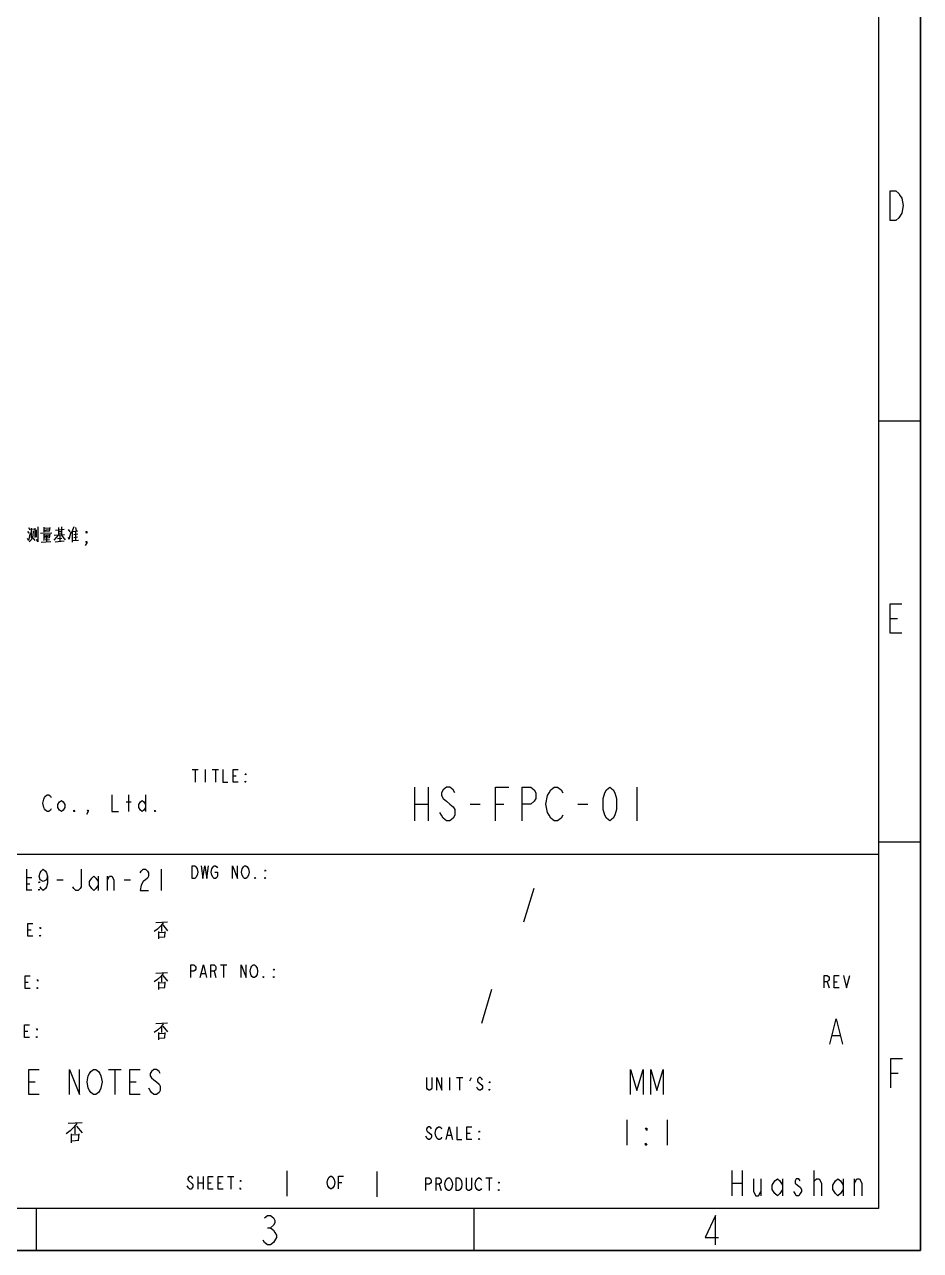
# Model space of a CAD drawing. Header units: millimetres. Extents: x 0 to 210, y 0 to 297.
# Drawn here: x 103.6 to 210, y 0 to 145.5 of the extents above; entities that cross this region are included whole.
import ezdxf

# ---------------------------------------------------------------- set-up
doc = ezdxf.new("R2010")
doc.units = ezdxf.units.MM
doc.header["$LTSCALE"] = 19.36
doc.layers.get('0').update_dxf_attribs({"linetype": 'CONTINUOUS'})

msp = doc.modelspace()

# ---------------------------------------------------------------- linework, layer by layer
at = {"color": 2}
for p, q in [((210, 297), (210, 0)), ((205, 98.5), (210, 98.5)), ((105.851, 85.873), (105.851, 85.261)), ((107.984, 85.906), (107.984, 84.97)), ((109.432, 85.906), (109.127, 85.099)), ((103.908, 85.357), (104.099, 85.132)), ((104.061, 85.841), (104.213, 85.551)), ((104.403, 84.615), (104.403, 85.744)), ((104.403, 85.615), (104.784, 85.648)), ((104.594, 85.422), (104.556, 84.777)), ((104.822, 84.261), (104.594, 84.583)), ((104.784, 85.744), (104.784, 84.648)), ((104.975, 84.68), (104.975, 85.551)), ((105.47, 85.132), (106.803, 85.196)), ((105.851, 85.744), (106.537, 85.777)), ((105.851, 85.519), (106.422, 85.583)), ((106.537, 85.39), (105.851, 85.357)), ((105.851, 85.035), (105.851, 84.486)), ((105.851, 84.938), (106.537, 84.97)), ((106.537, 84.583), (105.851, 84.551)), ((105.927, 84.744), (106.422, 84.777)), ((106.194, 84.97), (106.194, 84.132)), ((106.575, 85.809), (106.499, 85.39)), ((106.575, 85.035), (106.499, 84.583)), ((107.603, 84.938), (107.07, 84.325)), ((107.108, 84.906), (108.327, 85.002)), ((107.261, 85.519), (108.289, 85.615)), ((107.489, 84.519), (108.022, 84.551)), ((107.603, 85.841), (107.603, 84.938)), ((107.603, 85.357), (107.908, 85.39)), ((107.603, 85.164), (107.908, 85.196)), ((107.756, 84.873), (107.756, 84.196)), ((108.975, 85.325), (108.784, 85.583)), ((109.242, 85.39), (109.242, 84.099)), ((109.28, 85.357), (109.889, 85.422)), ((109.432, 85.002), (109.889, 85.067)), ((109.432, 84.648), (109.851, 84.712)), ((109.622, 85.809), (109.699, 85.486)), ((109.622, 85.357), (109.622, 84.293)), ((105.546, 84.099), (106.689, 84.164)), ((105.775, 84.357), (106.537, 84.39)), ((107.222, 84.132), (108.289, 84.228)), ((109.242, 84.261), (109.965, 84.325)), ((206.379, 75.028), (207.254, 75.028)), ((123.466, 57.081), (124.216, 57.081)), ((123.841, 57.081), (123.841, 55.581)), ((125.041, 57.081), (125.041, 55.581)), ((125.866, 57.081), (126.616, 57.081)), ((126.241, 57.081), (126.241, 55.581)), ((128.341, 56.331), (128.716, 56.331)), ((115.946, 52.092), (115.946, 54.092)), ((117.946, 54.092), (117.946, 52.092)), ((149.9, 55), (149.9, 51)), ((151.5, 55), (151.5, 51)), ((176.3, 55), (176.3, 51)), ((115.646, 53.258), (116.246, 53.258)), ((149.9, 53), (151.5, 53)), ((156.5, 53), (157.7, 53)), ((159.5, 53), (160.5, 53)), ((169.3, 53), (170.5, 53)), ((205, 48.5), (210, 48.5)), ((103.8, 45.25), (103.8, 42.75)), ((119.8, 45.25), (119.8, 42.75)), ((107.425, 44), (108.175, 44)), ((112.3, 44.417), (112.3, 42.75)), ((113.425, 42.75), (113.425, 44.417)), ((115.425, 44), (116.175, 44)), ((103.844, 43.529), (104.219, 43.529)), ((162.9, 39), (164.1, 43)), ((103.969, 38.071), (104.344, 38.071)), ((119.181, 38.927), (120.562, 39.008)), ((119.514, 36.992), (119.514, 37.879)), ((119.848, 38.605), (119.848, 37.879)), ((119.99, 38.645), (120.562, 37.96)), ((120.229, 37.879), (120.181, 37.234)), ((119.514, 37.758), (120.229, 37.798)), ((119.514, 37.194), (120.229, 37.234)), ((126.838, 33.892), (127.588, 33.892)), ((127.213, 33.892), (127.213, 32.392)), ((119.181, 32.927), (120.562, 33.008)), ((119.848, 32.605), (119.848, 31.879)), ((119.99, 32.645), (120.562, 31.96)), ((124.588, 32.892), (125.038, 32.892)), ((126.088, 33.142), (126.313, 32.392)), ((103.634, 31.862), (104.009, 31.862)), ((119.514, 30.992), (119.514, 31.879)), ((119.514, 31.758), (120.229, 31.798)), ((119.514, 31.194), (120.229, 31.234)), ((120.229, 31.879), (120.181, 31.234)), ((157.9, 27), (159.1, 31)), ((198.918, 31.908), (199.141, 31.166)), ((199.734, 31.908), (200.105, 31.908)), ((119.181, 26.927), (120.562, 27.008)), ((119.848, 26.605), (119.848, 25.879)), ((119.99, 26.645), (120.562, 25.96)), ((103.574, 26.042), (103.949, 26.042)), ((119.514, 24.992), (119.514, 25.879)), ((119.514, 25.758), (120.229, 25.798)), ((119.514, 25.194), (120.229, 25.234)), ((120.229, 25.879), (120.181, 25.234)), ((199.55, 25.5), (200.45, 25.5)), ((113.55, 21.5), (115.05, 21.5)), ((114.3, 21.5), (114.3, 18.5)), ((154.059, 20.515), (154.059, 19.015)), ((154.884, 20.515), (155.634, 20.515)), ((155.259, 20.515), (155.259, 19.015)), ((156.459, 20.14), (156.684, 20.515)), ((206.461, 21.049), (207.336, 21.049)), ((104.1, 20), (104.85, 20)), ((116.1, 20), (116.85, 20)), ((108.757, 15.113), (110.414, 15.21)), ((109.557, 14.726), (109.557, 13.855)), ((109.729, 14.774), (110.414, 13.952)), ((175.1, 15.5), (175.1, 12.5)), ((179.9, 15.5), (179.9, 12.5)), ((109.157, 12.79), (109.157, 13.855)), ((109.157, 13.71), (110.014, 13.758)), ((110.014, 13.855), (109.957, 13.081)), ((151.394, 13.308), (151.244, 13.558)), ((153.794, 13.683), (154.244, 13.683)), ((156.119, 13.933), (156.494, 13.933)), ((109.157, 13.032), (110.014, 13.081)), ((124.174, 8.798), (124.174, 7.298)), ((124.774, 8.798), (124.774, 7.298)), ((127.699, 8.798), (128.449, 8.798)), ((128.074, 8.798), (128.074, 7.298)), ((187.6, 9.5), (187.6, 6.5)), ((188.8, 9.5), (188.8, 6.5)), ((197.35, 6.5), (197.35, 9.5)), ((123.049, 7.423), (122.899, 7.673)), ((124.174, 8.048), (124.774, 8.048)), ((125.374, 8.048), (125.749, 8.048)), ((126.574, 8.048), (126.949, 8.048)), ((140.876, 8.06), (141.251, 8.06)), ((152.836, 7.863), (153.061, 7.113)), ((158.386, 8.613), (159.136, 8.613)), ((158.761, 8.613), (158.761, 7.113)), ((187.6, 8), (188.8, 8)), ((191.05, 8.5), (191.05, 6.5)), ((193.6, 8.5), (193.6, 6.5)), ((200.8, 8.5), (200.8, 6.5)), ((202.15, 6.5), (202.15, 8.5)), ((105, 0), (105, 5)), ((157, 0), (157, 5)), ((132.44, 2.698), (132.79, 2.698)), ((210, 0), (0, 0))]:
    msp.add_line(p, q, dxfattribs=at)
at = {"color": 7}
for p, q in [((210, 0), (210, 297)), ((205, 292), (205, 5)), ((205, 47), (25, 47)), ((134.729, 9.46), (134.729, 6.46)), ((145.44, 9.376), (145.44, 6.376)), ((205, 5), (25, 5)), ((0, 0), (210, 0))]:
    msp.add_line(p, q, dxfattribs=at)
at = {"color": 2}
for points in [[(206.379, 125.778), (207.079, 125.778), (207.429, 125.486), (207.604, 125.195), (207.779, 124.903), (207.954, 124.028), (207.779, 123.153), (207.429, 122.57)], [(207.429, 122.57), (207.079, 122.278), (206.379, 122.278), (206.379, 125.778)], [(105.165, 85.906), (105.165, 84.132), (104.975, 84.39)], [(104.251, 85.196), (104.061, 84.293), (103.908, 84.519)], [(104.137, 84.132), (104.442, 84.422), (104.556, 84.777)], [(107.908, 84.97), (108.327, 84.422), (108.442, 84.422)], [(108.708, 84.648), (108.861, 84.454), (109.127, 85.325)], [(110.956, 85.336), (110.956, 85.169), (110.856, 85.336), (110.956, 85.336)], [(110.956, 84.002), (110.856, 84.169), (110.956, 84.169), (110.956, 84.002), (110.756, 83.669)], [(207.779, 73.278), (206.379, 73.278), (206.379, 76.778), (207.779, 76.778)], [(127.141, 57.081), (127.141, 55.581), (127.741, 55.581)], [(128.941, 55.581), (128.341, 55.581), (128.341, 57.081), (128.941, 57.081)], [(129.841, 56.581), (129.841, 56.456), (129.766, 56.581), (129.841, 56.581)], [(129.841, 55.581), (129.766, 55.581), (129.766, 55.706), (129.841, 55.581)], [(106.746, 52.425), (106.646, 52.258), (106.446, 52.092), (106.246, 52.092), (106.046, 52.258), (105.946, 52.425), (105.846, 52.592), (105.746, 53.092), (105.846, 53.592), (105.946, 53.758), (106.046, 53.925), (106.246, 54.092), (106.446, 54.092), (106.646, 53.925), (106.746, 53.758)], [(113.946, 54.092), (113.946, 52.092), (114.746, 52.092)], [(154.7, 54.333), (154.5, 54.667), (154.1, 55), (153.7, 55), (153.3, 54.667), (153.1, 54.333), (153.1, 54), (153.3, 53.667), (153.7, 53.333), (154.1, 53), (154.5, 52.667), (154.7, 52.333), (154.7, 51.667), (154.5, 51.333), (154.1, 51), (153.7, 51), (153.3, 51.333), (153.1, 51.667), (152.9, 52)], [(159.5, 51), (159.5, 55), (161.1, 55)], [(162.7, 51), (162.7, 55), (163.7, 55), (164.1, 54.667), (164.3, 54.333), (164.3, 53.667), (164.1, 53.333), (163.7, 53), (162.7, 53)], [(167.5, 51.667), (167.3, 51.333), (166.9, 51), (166.5, 51), (166.1, 51.333), (165.9, 51.667), (165.7, 52), (165.5, 53), (165.7, 54), (165.9, 54.333), (166.1, 54.667), (166.5, 55), (166.9, 55), (167.3, 54.667), (167.5, 54.333)], [(173.1, 51), (172.7, 51.333), (172.5, 51.667), (172.3, 52.333), (172.3, 53.667), (172.5, 54.333), (172.7, 54.667), (173.1, 55), (173.5, 54.667), (173.7, 54.333), (173.9, 53.667), (173.9, 52.333), (173.7, 51.667), (173.5, 51.333), (173.1, 51)], [(108.346, 52.592), (108.146, 52.258), (107.946, 52.092), (107.746, 52.258), (107.546, 52.592), (107.546, 52.925), (107.746, 53.258), (107.946, 53.425), (108.146, 53.258), (108.346, 52.925), (108.346, 52.592)], [(117.946, 52.592), (117.746, 52.258), (117.546, 52.092), (117.346, 52.258), (117.146, 52.592), (117.146, 52.925), (117.346, 53.258), (117.546, 53.425), (117.746, 53.258), (117.946, 52.925)], [(109.546, 52.092), (109.446, 52.092), (109.446, 52.258), (109.546, 52.092)], [(111.146, 52.092), (111.046, 52.258), (111.146, 52.258), (111.146, 52.092), (110.946, 51.758)], [(119.146, 52.092), (119.046, 52.092), (119.046, 52.258), (119.146, 52.092)], [(106.3, 44.417), (106.175, 44), (105.8, 43.792), (105.425, 44), (105.3, 44.417), (105.425, 44.833), (105.55, 45.042), (105.8, 45.25), (106.05, 45.042), (106.175, 44.833), (106.3, 44.417), (106.3, 43.583), (106.175, 43.167), (106.05, 42.958), (105.8, 42.75), (105.55, 42.958), (105.425, 43.167)], [(110.3, 45.25), (110.3, 43.167), (110.175, 42.958), (109.925, 42.75), (109.675, 42.75), (109.425, 42.958), (109.3, 43.167)], [(117.3, 44.833), (117.425, 45.042), (117.675, 45.25), (117.925, 45.25), (118.175, 45.042), (118.3, 44.833), (118.3, 44.417), (118.175, 44.208), (117.925, 44), (117.675, 43.792), (117.425, 43.375), (117.3, 42.75), (118.3, 42.75)], [(123.489, 45.664), (123.789, 45.664), (123.939, 45.539), (124.014, 45.414), (124.089, 45.289), (124.164, 44.914), (124.089, 44.539)], [(124.089, 44.539), (123.939, 44.289), (123.789, 44.164), (123.489, 44.164), (123.489, 45.664)], [(124.539, 45.664), (124.764, 44.164), (124.989, 45.664), (125.214, 44.164), (125.439, 45.664)], [(125.964, 44.289), (125.814, 44.539), (125.739, 44.914), (125.814, 45.289), (125.889, 45.414), (125.964, 45.539), (126.114, 45.664), (126.264, 45.664), (126.414, 45.539), (126.489, 45.414)], [(128.289, 44.164), (128.289, 45.664), (128.889, 44.164), (128.889, 45.664)], [(129.564, 44.289), (129.414, 44.539), (129.339, 44.914), (129.414, 45.289), (129.489, 45.414), (129.564, 45.539), (129.714, 45.664), (129.864, 45.664), (130.014, 45.539), (130.089, 45.414), (130.164, 45.289), (130.239, 44.914), (130.164, 44.539), (130.014, 44.289)], [(132.189, 45.164), (132.189, 45.039), (132.114, 45.164), (132.189, 45.164)], [(104.444, 42.779), (103.844, 42.779), (103.844, 44.279), (104.444, 44.279)], [(105.344, 43.779), (105.344, 43.654), (105.269, 43.779), (105.344, 43.779)], [(112.3, 43.375), (112.05, 42.958), (111.8, 42.75), (111.55, 42.958), (111.3, 43.375), (111.3, 43.792), (111.55, 44.208), (111.8, 44.417), (112.05, 44.208), (112.3, 43.792)], [(113.425, 44), (113.675, 44.417), (113.925, 44.417), (114.175, 44), (114.175, 42.75)], [(126.189, 44.914), (126.489, 44.914), (126.489, 44.414), (126.414, 44.289), (126.264, 44.164), (126.114, 44.164), (125.964, 44.289)], [(130.014, 44.289), (129.864, 44.164), (129.714, 44.164), (129.564, 44.289)], [(130.989, 44.164), (130.914, 44.164), (130.914, 44.289), (130.989, 44.164)], [(132.189, 44.164), (132.114, 44.164), (132.114, 44.289), (132.189, 44.164)], [(105.344, 42.779), (105.269, 42.779), (105.269, 42.904), (105.344, 42.779)], [(104.569, 37.321), (103.969, 37.321), (103.969, 38.821), (104.569, 38.821)], [(105.469, 38.321), (105.469, 38.196), (105.394, 38.321), (105.469, 38.321)], [(120.038, 38.887), (119.752, 38.524), (119.371, 38.161), (118.99, 37.879)], [(105.469, 37.321), (105.394, 37.321), (105.394, 37.446), (105.469, 37.321)], [(123.313, 32.392), (123.313, 33.892), (123.688, 33.892), (123.838, 33.767), (123.913, 33.642), (123.913, 33.392), (123.838, 33.267), (123.688, 33.142), (123.313, 33.142)], [(124.438, 32.392), (124.813, 33.892), (125.188, 32.392)], [(125.713, 32.392), (125.713, 33.892), (126.088, 33.892), (126.238, 33.767), (126.313, 33.642), (126.313, 33.392), (126.238, 33.267), (126.088, 33.142), (125.713, 33.142)], [(129.313, 32.392), (129.313, 33.892), (129.913, 32.392), (129.913, 33.892)], [(131.113, 32.642), (131.038, 32.517), (130.888, 32.392), (130.738, 32.392), (130.588, 32.517), (130.513, 32.642), (130.438, 32.767), (130.363, 33.142), (130.438, 33.517), (130.513, 33.642), (130.588, 33.767), (130.738, 33.892), (130.888, 33.892), (131.038, 33.767), (131.113, 33.642), (131.188, 33.517), (131.263, 33.142), (131.188, 32.767), (131.113, 32.642)], [(104.234, 31.112), (103.634, 31.112), (103.634, 32.612), (104.234, 32.612)], [(105.134, 32.112), (105.134, 31.987), (105.059, 32.112), (105.134, 32.112)], [(120.038, 32.887), (119.752, 32.524), (119.371, 32.161), (118.99, 31.879)], [(132.013, 32.392), (131.938, 32.392), (131.938, 32.517), (132.013, 32.392)], [(133.213, 33.392), (133.213, 33.267), (133.138, 33.392), (133.213, 33.392)], [(133.213, 32.392), (133.138, 32.392), (133.138, 32.517), (133.213, 32.392)], [(198.548, 31.166), (198.548, 32.65), (198.918, 32.65), (199.067, 32.526), (199.141, 32.402), (199.141, 32.155), (199.067, 32.032), (198.918, 31.908), (198.548, 31.908)], [(200.328, 31.166), (199.734, 31.166), (199.734, 32.65), (200.328, 32.65)], [(200.847, 32.65), (201.217, 31.166), (201.588, 32.65)], [(105.134, 31.112), (105.059, 31.112), (105.059, 31.237), (105.134, 31.112)], [(104.174, 25.292), (103.574, 25.292), (103.574, 26.792), (104.174, 26.792)], [(105.074, 26.292), (105.074, 26.167), (104.999, 26.292), (105.074, 26.292)], [(120.038, 26.887), (119.752, 26.524), (119.371, 26.161), (118.99, 25.879)], [(199.25, 24.5), (200, 27.5), (200.75, 24.5)], [(105.074, 25.292), (104.999, 25.292), (104.999, 25.417), (105.074, 25.292)], [(206.461, 19.299), (206.461, 22.799), (207.861, 22.799)], [(105.3, 18.5), (104.1, 18.5), (104.1, 21.5), (105.3, 21.5)], [(108.9, 18.5), (108.9, 21.5), (110.1, 18.5), (110.1, 21.5)], [(112.5, 19), (112.35, 18.75), (112.05, 18.5), (111.75, 18.5), (111.45, 18.75), (111.3, 19), (111.15, 19.25), (111, 20), (111.15, 20.75), (111.3, 21), (111.45, 21.25), (111.75, 21.5), (112.05, 21.5), (112.35, 21.25), (112.5, 21), (112.65, 20.75), (112.8, 20), (112.65, 19.25), (112.5, 19)], [(117.3, 18.5), (116.1, 18.5), (116.1, 21.5), (117.3, 21.5)], [(119.7, 21), (119.55, 21.25), (119.25, 21.5), (118.95, 21.5), (118.65, 21.25), (118.5, 21), (118.5, 20.75), (118.65, 20.5), (118.95, 20.25), (119.25, 20), (119.55, 19.75), (119.7, 19.5), (119.7, 19), (119.55, 18.75), (119.25, 18.5), (118.95, 18.5), (118.65, 18.75), (118.5, 19), (118.35, 19.25)], [(151.959, 20.515), (151.959, 19.265), (151.884, 19.14), (151.734, 19.015), (151.584, 19.015), (151.434, 19.14), (151.359, 19.265), (151.359, 20.515)], [(152.559, 19.015), (152.559, 20.515), (153.159, 19.015), (153.159, 20.515)], [(157.959, 20.265), (157.884, 20.39), (157.734, 20.515), (157.584, 20.515), (157.434, 20.39), (157.359, 20.265), (157.359, 20.14), (157.434, 20.015)], [(175.55, 18.5), (175.55, 21.5), (176.3, 19), (177.05, 21.5), (177.05, 18.5)], [(177.95, 18.5), (177.95, 21.5), (178.7, 19), (179.45, 21.5), (179.45, 18.5)], [(157.434, 20.015), (157.884, 19.64), (157.959, 19.515), (157.959, 19.265), (157.884, 19.14), (157.734, 19.015), (157.584, 19.015), (157.434, 19.14), (157.284, 19.39)], [(158.859, 20.015), (158.859, 19.89), (158.784, 20.015), (158.859, 20.015)], [(158.859, 19.015), (158.784, 19.015), (158.784, 19.14), (158.859, 19.015)], [(109.786, 15.065), (109.443, 14.629), (108.986, 14.194), (108.529, 13.855)], [(151.919, 14.433), (151.844, 14.558), (151.694, 14.683), (151.544, 14.683), (151.394, 14.558), (151.319, 14.433), (151.319, 14.308), (151.394, 14.183)], [(152.444, 13.558), (152.369, 13.933), (152.444, 14.308), (152.594, 14.558)], [(152.594, 14.558), (152.744, 14.683), (152.894, 14.683), (153.044, 14.558), (153.119, 14.433)], [(153.644, 13.183), (154.019, 14.683), (154.394, 13.183)], [(154.919, 14.683), (154.919, 13.183), (155.519, 13.183)], [(156.719, 13.183), (156.119, 13.183), (156.119, 14.683), (156.719, 14.683)], [(151.394, 14.183), (151.694, 13.933), (151.844, 13.808), (151.919, 13.683), (151.919, 13.433), (151.844, 13.308), (151.694, 13.183), (151.544, 13.183), (151.394, 13.308)], [(153.119, 13.433), (153.044, 13.308), (152.894, 13.183), (152.744, 13.183), (152.594, 13.308), (152.444, 13.558)], [(157.619, 14.183), (157.619, 14.058), (157.544, 14.183), (157.619, 14.183)], [(157.619, 13.183), (157.544, 13.183), (157.544, 13.308), (157.619, 13.183)], [(177.5, 14.5), (177.5, 14.25), (177.35, 14.5), (177.5, 14.5)], [(177.5, 12.5), (177.35, 12.5), (177.35, 12.75), (177.5, 12.5)], [(123.574, 8.548), (123.499, 8.673), (123.349, 8.798), (123.199, 8.798), (123.049, 8.673), (122.974, 8.548), (122.974, 8.423), (123.049, 8.298)], [(125.974, 7.298), (125.374, 7.298), (125.374, 8.798), (125.974, 8.798)], [(127.174, 7.298), (126.574, 7.298), (126.574, 8.798), (127.174, 8.798)], [(139.751, 8.685), (139.901, 8.81), (140.051, 8.81), (140.201, 8.685)], [(140.876, 7.31), (140.876, 8.81), (141.476, 8.81)], [(123.049, 8.298), (123.499, 7.923), (123.574, 7.798), (123.574, 7.548), (123.499, 7.423), (123.349, 7.298), (123.199, 7.298), (123.049, 7.423)], [(129.274, 8.298), (129.274, 8.173), (129.199, 8.298), (129.274, 8.298)], [(129.274, 7.298), (129.199, 7.298), (129.199, 7.423), (129.274, 7.298)], [(139.601, 7.685), (139.526, 8.06), (139.601, 8.435), (139.751, 8.685)], [(140.201, 7.435), (140.051, 7.31), (139.901, 7.31), (139.751, 7.435), (139.601, 7.685)], [(140.201, 8.685), (140.351, 8.435), (140.426, 8.06), (140.351, 7.685), (140.201, 7.435)], [(151.261, 7.113), (151.261, 8.613), (151.636, 8.613), (151.786, 8.488), (151.861, 8.363), (151.861, 8.113), (151.786, 7.988), (151.636, 7.863), (151.261, 7.863)], [(152.461, 7.113), (152.461, 8.613), (152.836, 8.613), (152.986, 8.488), (153.061, 8.363), (153.061, 8.113), (152.986, 7.988), (152.836, 7.863), (152.461, 7.863)], [(153.736, 7.238), (153.586, 7.488), (153.511, 7.863), (153.586, 8.238), (153.661, 8.363), (153.736, 8.488), (153.886, 8.613), (154.036, 8.613), (154.186, 8.488), (154.336, 8.238)], [(154.336, 8.238), (154.411, 7.863), (154.336, 7.488), (154.186, 7.238)], [(154.861, 8.613), (155.161, 8.613), (155.311, 8.488), (155.386, 8.363), (155.461, 8.238), (155.536, 7.863), (155.461, 7.488)], [(155.461, 7.488), (155.311, 7.238), (155.161, 7.113), (154.861, 7.113), (154.861, 8.613)], [(156.661, 8.613), (156.661, 7.363), (156.586, 7.238), (156.436, 7.113), (156.286, 7.113), (156.136, 7.238), (156.061, 7.363), (156.061, 8.613)], [(157.336, 7.238), (157.186, 7.488), (157.111, 7.863), (157.186, 8.238), (157.261, 8.363), (157.336, 8.488), (157.486, 8.613), (157.636, 8.613), (157.786, 8.488), (157.861, 8.363)], [(157.861, 7.363), (157.786, 7.238), (157.636, 7.113), (157.486, 7.113), (157.336, 7.238)], [(159.961, 8.113), (159.961, 7.988), (159.886, 8.113), (159.961, 8.113)], [(190.15, 8.5), (190.15, 7), (190.45, 6.5), (190.75, 6.5), (191.05, 7)], [(193.6, 7.25), (193.3, 6.75), (193, 6.5), (192.7, 6.75), (192.4, 7.25), (192.4, 7.75), (192.7, 8.25), (193, 8.5), (193.3, 8.25), (193.6, 7.75)], [(195.7, 8.25), (195.55, 8.5), (195.25, 8.5), (195.1, 8.25), (195.1, 8), (195.4, 7.75), (195.7, 7.5), (195.85, 7.25), (195.85, 7), (195.7, 6.75), (195.55, 6.5), (195.25, 6.5), (195.1, 6.75), (194.95, 7)], [(197.35, 8), (197.35, 8.25), (197.65, 8.5), (197.8, 8.5), (197.95, 8.5), (198.25, 8), (198.25, 6.5)], [(200.8, 7.25), (200.5, 6.75), (200.2, 6.5), (199.9, 6.75), (199.6, 7.25), (199.6, 7.75), (199.9, 8.25), (200.2, 8.5), (200.5, 8.25), (200.8, 7.75)], [(202.15, 8), (202.45, 8.5), (202.75, 8.5), (203.05, 8), (203.05, 6.5)], [(154.186, 7.238), (154.036, 7.113), (153.886, 7.113), (153.736, 7.238)], [(159.961, 7.113), (159.886, 7.113), (159.886, 7.238), (159.961, 7.113)], [(132.09, 3.865), (132.44, 4.156), (132.79, 4.156), (133.14, 3.865), (133.315, 3.573), (133.315, 3.281), (133.14, 2.99), (132.79, 2.698), (133.14, 2.406), (133.315, 2.115), (133.49, 1.823), (133.49, 1.531)], [(185.64, 0.656), (185.64, 4.156), (184.415, 1.531), (185.99, 1.531)], [(133.49, 1.531), (133.14, 0.948), (132.79, 0.656), (132.44, 0.656), (132.09, 0.948), (131.915, 1.24)]]:
    msp.add_lwpolyline(points, dxfattribs=at)

doc.saveas('drawing.dxf')
